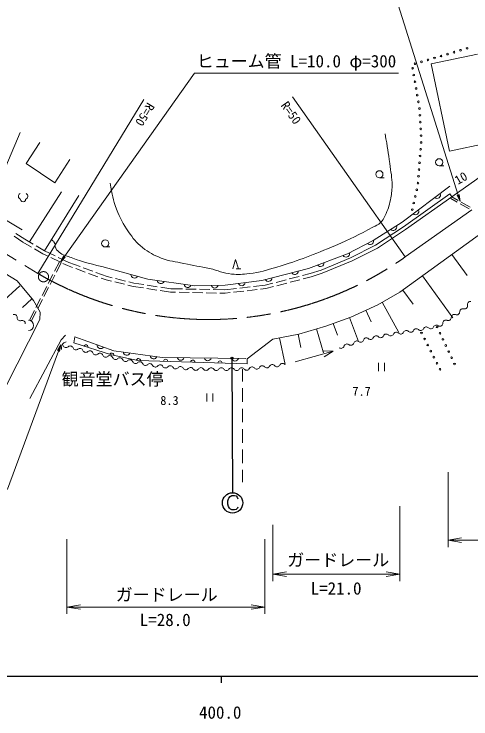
# Model space of a CAD drawing. Units: millimetres, scale not verified. Extents: x 40000 to 680000, y 20000 to 380000.
# Drawn here: x 437522 to 504724, y 198715 to 302415 of the extents above; entities that cross this region are included whole.
import ezdxf
from ezdxf.enums import TextEntityAlignment as Align

# ---------------------------------------------------------------- set-up
doc = ezdxf.new("R2010")
doc.units = ezdxf.units.MM
doc.header["$LTSCALE"] = 1000
doc.linetypes.add('CHAIN', pattern=[18.5, 12, -1.5, 3.5, -1.5])
for name, color, linetype, lineweight in [('M-BMK', 2, 'CHAIN', 13), ('M-STR-HTXT', 7, 'Continuous', 13), ('M-STR-STRC', 7, 'Continuous', 25), ('M-TTL-BAND', 7, 'Continuous', 25), ('M-WORK', 1, 'Continuous', 13)]:
    doc.layers.add(name, color=color, linetype=linetype, lineweight=lineweight)
doc.styles.add('ＭＳ ゴシック', font='')
doc.styles.get('ＭＳ ゴシック').set_extended_font_data('MS Gothic')

# ---------------------------------------------------------------- blocks, each defined once
blk = doc.blocks.new('open_arrow')
at = {"color": 0, "linetype": 'Continuous', "lineweight": -2}
blk.add_lwpolyline([(7.5, 1.25), (0, 0), (7.5, -1.25)], dxfattribs=at)

msp = doc.modelspace()

# ---------------------------------------------------------------- linework, layer by layer
at = {"layer": 'M-BMK'}
for p, q in [((495065, 266689), (515071, 280779)), ((423303, 275045), (440993, 264261))]:
    msp.add_line(p, q, dxfattribs=at)
msp.add_circle((441846, 263775), 750, dxfattribs=at)
msp.add_arc((466143, 307475), 50000, 239.80127, 305.3405, dxfattribs=at)
at = {"layer": 'M-STR-HTXT'}
for p, q in [((440993, 264261), (456606, 289871)), ((495065, 266689), (478467, 290254)), ((501359, 235000), (501359, 224000)), ((494280, 230000), (494280, 219000)), ((475607, 227270), (475607, 219000)), ((445303, 225175), (445303, 214175)), ((474405, 225175), (474405, 214175)), ((501359, 225000), (532728, 225000)), ((475607, 220000), (494280, 220000)), ((445303, 215175), (474405, 215175))]:
    msp.add_line(p, q, dxfattribs=at)
for points in [[(503138, 274849), (491469, 311899), (461469, 311899)], [(444326, 265918), (464057, 293740), (494057, 293740)], [(444399, 253775), (436551, 232527), (407801, 232527)]]:
    msp.add_lwpolyline(points, dxfattribs=at)
at = {"layer": 'M-STR-STRC'}
for p, q in [((469574, 251777), (469644, 232030)), ((469129, 231211), (469301, 231444)), ((469301, 231444), (469533, 231603)), ((469533, 231603), (469952, 231606)), ((469952, 231606), (470195, 231528)), ((470195, 231528), (470360, 231363)), ((470360, 231363), (470448, 231110)), ((468970, 230783), (469048, 231110)), ((468970, 230287), (468970, 230783)), ((469041, 229970), (468970, 230287)), ((469048, 231110), (469129, 231211)), ((469210, 229717), (469041, 229970)), ((469368, 229555), (469210, 229717)), ((469544, 229470), (469368, 229555)), ((469955, 229470), (469544, 229470)), ((470198, 229548), (469955, 229470)), ((470363, 229720), (470198, 229548)), ((470438, 229872), (470363, 229720))]:
    msp.add_line(p, q, dxfattribs=at)
for centre, radius in [((469574, 251777), 150), ((469664, 230497), 1500), ((469664, 230497), 1500)]:
    msp.add_circle(centre, radius, dxfattribs=at)
at = {"layer": 'M-TTL-BAND'}
for p, q in [((40000, 205000), (579000, 205000)), ((468000, 205000), (468000, 204000))]:
    msp.add_line(p, q, dxfattribs=at)
at = {"layer": 'M-WORK'}
for p, q in [((505674, 296512), (498876, 295073)), ((498876, 295073), (501589, 282259)), ((501589, 282259), (508387, 283698)), ((500059, 280087), (500759, 280087)), ((491264, 278325), (491964, 278325)), ((439787, 268890), (444494, 276272)), ((501617, 275948), (501907, 275540)), ((442008, 267603), (447027, 275744)), ((501760, 275279), (502723, 274738)), ((501907, 275540), (502863, 275003)), ((503159, 274493), (504467, 273758)), ((503299, 274758), (504606, 274024)), ((437536, 269723), (438818, 268873)), ((437801, 270147), (439081, 269298)), ((438818, 268873), (440079, 268143)), ((439081, 269298), (440328, 268576)), ((440512, 267892), (441773, 267161)), ((440761, 268325), (442008, 267603)), ((442008, 267603), (443570, 266842)), ((450926, 268151), (451626, 268151)), ((441773, 267161), (442455, 266829)), ((442905, 266610), (444253, 265953)), ((444019, 266623), (445581, 265863)), ((501936, 267039), (504171, 263955)), ((443469, 264568), (444194, 265982)), ((443736, 264431), (444461, 265845)), ((444703, 265734), (445385, 265402)), ((445581, 265863), (447221, 265260)), ((469693, 264930), (470113, 266330)), ((470113, 266330), (470533, 264930)), ((445385, 265402), (446111, 265135)), ((446581, 264962), (447988, 264445)), ((447690, 265087), (449098, 264569)), ((470883, 264930), (470183, 264930)), ((481085, 264241), (482715, 264753)), ((442556, 262788), (443240, 264123)), ((442823, 262652), (443507, 263986)), ((448458, 264272), (449865, 263754)), ((449567, 264397), (451206, 263794)), ((450335, 263582), (451061, 263315)), ((451206, 263794), (451961, 263612)), ((452447, 263495), (453905, 263143)), ((478008, 263442), (479460, 263819)), ((479944, 263945), (481085, 264241)), ((480059, 263458), (481223, 263760)), ((481223, 263760), (482865, 264276)), ((497619, 263910), (502089, 257743)), ((438344, 262442), (435584, 259885)), ((451061, 263315), (451839, 263127)), ((452325, 263010), (453784, 262658)), ((454270, 262541), (455048, 262353)), ((454391, 263026), (455145, 262844)), ((455145, 262844), (456615, 262617)), ((457110, 262541), (458592, 262311)), ((472733, 262323), (474447, 262518)), ((474447, 262518), (475589, 262814)), ((476072, 262940), (477524, 263316)), ((476187, 262453), (477639, 262830)), ((478123, 262955), (479575, 263332)), ((441643, 261009), (442328, 262344)), ((441910, 260872), (442595, 262207)), ((455048, 262353), (456545, 262122)), ((457039, 262045), (458522, 261816)), ((459016, 261740), (460513, 261509)), ((459086, 262235), (460557, 262008)), ((460513, 261509), (461286, 261493)), ((460557, 262008), (462296, 261972)), ((461786, 261483), (463286, 261452)), ((462796, 261962), (464296, 261932)), ((463786, 261442), (465285, 261411)), ((464796, 261921), (466295, 261891)), ((465785, 261401), (467285, 261371)), ((466795, 261881), (468535, 261845)), ((467785, 261360), (468558, 261345)), ((468535, 261845), (470249, 262040)), ((468558, 261345), (469313, 261430)), ((469810, 261487), (471300, 261656)), ((470746, 262097), (472236, 262266)), ((471797, 261713), (473287, 261882)), ((473784, 261939), (474539, 262025)), ((474539, 262025), (475703, 262327)), ((494729, 261816), (496225, 259751)), ((440134, 260510), (438754, 259231)), ((440731, 259229), (441415, 260564)), ((440998, 259092), (441682, 260427)), ((491650, 260016), (494143, 255568)), ((439777, 257370), (440503, 258784)), ((440044, 257233), (440770, 258647)), ((489274, 258859), (490063, 257143)), ((486866, 257767), (488166, 254220)), ((484450, 256882), (485083, 255157)), ((479322, 255324), (479717, 253370)), ((482004, 256092), (483027, 252562)), ((446445, 254941), (446296, 254027)), ((476587, 254770), (477378, 250863)), ((478866, 251259), (484460, 252842)), ((484460, 252842), (482894, 252867)), ((484460, 252842), (483140, 252001)), ((471834, 251697), (471814, 250978)), ((491123, 251099), (491123, 249899)), ((492023, 249899), (492023, 251099)), ((471145, 250169), (471145, 248355)), ((471145, 247355), (471146, 245355)), ((465869, 246613), (465869, 245413)), ((466769, 245413), (466769, 246613)), ((471146, 244355), (471146, 242355)), ((471146, 241355), (471146, 239355)), ((471147, 238355), (471147, 236355)), ((471147, 235355), (471147, 233542))]:
    msp.add_line(p, q, dxfattribs=at)
for points in [[(289559, 316108), (315460, 319158), (320344, 319411), (327990, 318848), (333291, 318003), (338897, 316244), (348501, 311776), (377596, 297528), (405179, 282804), (421925, 272953), (437985, 263162), (440372, 260253), (441334, 258541), (441287, 257485), (436303, 247634)], [(501907, 275540), (512591, 283071), (516743, 285956), (520003, 287856), (522817, 289123), (525702, 290154), (527969, 290796), (529580, 291140), (530969, 291328)], [(438410, 285012), (433587, 273730), (438688, 270669)], [(532728, 284650), (528283, 283778), (525281, 282746), (522607, 281480), (519323, 279603), (510082, 272942), (494280, 261491), (491017, 259661), (487041, 257832), (483394, 256495), (479430, 255346), (475607, 254572), (471834, 251697)], [(441287, 283520), (439293, 280448), (443538, 277610), (445720, 281034)], [(451331, 265055), (457195, 263413), (464114, 262451), (468594, 262545), (473965, 263225), (480813, 265008), (486560, 267119), (490359, 269113), (494628, 271810), (501641, 277087)], [(482674, 264738), (487024, 266543), (490711, 268421), (494820, 271122), (501617, 275948)], [(482865, 264276), (487233, 266088), (490963, 267988), (495102, 270709), (501907, 275540)], [(439834, 245853), (444443, 254496), (445100, 255199)], [(446445, 254941), (452199, 252893), (459313, 251908), (471603, 251752)], [(471814, 250978), (455725, 251447), (451831, 252268), (446296, 254027)]]:
    msp.add_lwpolyline(points, dxfattribs=at)
for centre, radius in [((501286, 296529), 125), ((502245, 296812), 125), ((503204, 297096), 125), ((504163, 297380), 125), ((498410, 295677), 125), ((499368, 295961), 125), ((500327, 296245), 125), ((496156, 294437), 125), ((496492, 295109), 125), ((497451, 295393), 125), ((496324, 293451), 125), ((496492, 292465), 125), ((496660, 291480), 125), ((496828, 290494), 125), ((496996, 289508), 125), ((497158, 288522), 125), ((497218, 287523), 125), ((497279, 286525), 125), ((497339, 285527), 125), ((497400, 284529), 125), ((497404, 283531), 125), ((497326, 282534), 125), ((497248, 281537), 125), ((500059, 280612), 525), ((497170, 280540), 125), ((491264, 278850), 525), ((497092, 279543), 125), ((497015, 278546), 125), ((496937, 277549), 125), ((496766, 276567), 125), ((496541, 275592), 125), ((496316, 274618), 125), ((496092, 273643), 125), ((450926, 268676), 525), ((499756, 256368), 125), ((497458, 255502), 125), ((500182, 255464), 125), ((497913, 254612), 125), ((500608, 254559), 125), ((498368, 253721), 125), ((501033, 253654), 125), ((498823, 252831), 125), ((499278, 251940), 125), ((501459, 252749), 125), ((499732, 251049), 125), ((501885, 251844), 125), ((502310, 250939), 125), ((500187, 250159), 125)]:
    msp.add_circle(centre, radius, dxfattribs=at)
for centre, radius, start, end in [((438567, 275616), 419, 113.44836, 257.2818), ((439129, 275616), 419, 282.7182, 66.55164), ((499747, 275803), 512, 229.64215, 24.28138), ((438848, 275185), 374, 176.52859, 3.47141), ((496551, 273398), 512, 229.64215, 24.28138), ((493293, 271099), 512, 224.96787, 19.6071), ((489901, 268999), 512, 220.36599, 15.00522), ((486363, 267167), 512, 212.85104, 7.49027), ((482609, 265787), 512, 212.85104, 7.49027), ((478805, 264601), 512, 207.2693, 1.90854), ((455213, 264085), 512, 177.03814, 331.67737), ((474934, 263594), 512, 207.2693, 1.90854), ((459103, 263261), 512, 184.76793, 339.40716), ((463065, 262711), 512, 184.76793, 339.40716), ((467036, 262625), 512, 193.88012, 348.51935), ((471005, 262964), 512, 199.89776, 354.537), ((503771, 259484), 452, 260.77874, 13.06868), ((504651, 259688), 452, 80.77874, 193.06868), ((437516, 257784), 452, 357.14805, 109.438), ((502287, 257779), 452, 67.94461, 180.23456), ((502626, 258616), 452, 247.94461, 0.23456), ((503529, 258620), 452, 67.94461, 180.23456), ((438418, 257739), 452, 177.14805, 289.438), ((438718, 256888), 452, 357.14805, 109.438), ((439617, 256612), 775, 272.79348, 88.36397), ((501045, 256939), 452, 67.94461, 180.23456), ((501384, 257776), 452, 247.94461, 0.23456), ((498170, 255941), 452, 43.92562, 156.21557), ((498821, 256567), 452, 223.92562, 336.21557), ((499647, 256203), 452, 43.92562, 156.21557), ((500142, 256935), 452, 247.94461, 0.23456), ((492263, 254892), 452, 43.92562, 156.21557), ((492913, 255518), 452, 223.92562, 336.21557), ((493739, 255154), 452, 43.92562, 156.21557), ((494390, 255780), 452, 223.92562, 336.21557), ((495216, 255416), 452, 43.92562, 156.21557), ((495867, 256043), 452, 223.92562, 336.21557), ((496693, 255679), 452, 43.92562, 156.21557), ((497344, 256305), 452, 223.92562, 336.21557), ((445399, 253295), 916, 104.42348, 195.06365), ((487920, 253880), 452, 51.25254, 163.54249), ((488485, 254584), 452, 231.25254, 343.54249), ((489351, 254328), 452, 51.25254, 163.54249), ((489959, 254994), 452, 223.92562, 336.21557), ((490786, 254629), 452, 43.92562, 156.21557), ((491436, 255256), 452, 223.92562, 336.21557), ((445156, 253803), 452, 200.12622, 312.41617), ((445766, 253136), 452, 20.12622, 132.41617), ((446614, 253447), 452, 200.12622, 312.41617), ((447223, 252780), 452, 20.12622, 132.41617), ((448091, 253456), 300, 342.36992, 162.36992), ((450251, 253706), 512, 173.08576, 327.72499), ((485622, 253687), 452, 231.25254, 343.54249), ((486489, 253431), 452, 51.25254, 163.54249), ((487054, 254135), 452, 231.25254, 343.54249), ((448071, 253091), 452, 200.12622, 312.41617), ((448680, 252424), 452, 20.12622, 132.41617), ((449528, 252735), 452, 200.12622, 312.41617), ((450137, 252068), 452, 20.12622, 132.41617), ((450985, 252379), 452, 200.12622, 312.41617), ((451594, 251712), 452, 20.12622, 132.41617), ((451905, 252252), 300, 348.09395, 168.09395), ((454089, 252745), 512, 184.79724, 339.43648), ((458051, 252196), 512, 184.79724, 339.43648), ((452435, 252042), 452, 202.69234, 314.98229), ((453073, 251403), 452, 22.69234, 134.98229), ((453906, 251751), 452, 202.69234, 314.98229), ((454545, 251113), 452, 22.69234, 134.98229), ((455378, 251461), 452, 202.69234, 314.98229), ((455821, 251444), 300, 358.33004, 178.33004), ((456016, 250822), 452, 22.69234, 134.98229), ((456850, 251171), 452, 202.69234, 314.98229), ((457488, 250532), 452, 22.69234, 134.98229), ((459820, 251327), 300, 358.33004, 178.33004), ((462024, 251986), 512, 191.95147, 346.5907), ((463818, 251211), 300, 358.33004, 178.33004), ((466024, 251935), 512, 191.95147, 346.5907), ((467816, 251094), 300, 358.33004, 178.33004), ((470024, 251884), 512, 191.95147, 346.5907), ((477000, 250573), 452, 40.44901, 152.73896), ((458300, 250925), 452, 208.97743, 321.26737), ((459004, 250360), 452, 28.97743, 141.26737), ((459794, 250797), 452, 208.97743, 321.26737), ((460499, 250232), 452, 28.97743, 141.26737), ((461289, 250670), 452, 208.97743, 321.26737), ((461993, 250105), 452, 28.97743, 141.26737), ((462783, 250542), 452, 208.97743, 321.26737), ((463488, 249977), 452, 28.97743, 141.26737), ((464259, 250446), 452, 213.71373, 326.00368), ((465007, 249942), 452, 33.71373, 146.00368), ((465759, 250443), 452, 213.71373, 326.00368), ((466507, 249938), 452, 33.71373, 146.00368), ((467259, 250439), 452, 213.71373, 326.00368), ((468007, 249934), 452, 33.71373, 146.00368), ((468759, 250435), 452, 213.71373, 326.00368), ((469507, 249930), 452, 33.71373, 146.00368), ((470259, 250432), 452, 213.71373, 326.00368), ((471007, 249927), 452, 33.71373, 146.00368), ((471727, 250470), 452, 220.44901, 332.73896), ((472529, 250057), 452, 40.44901, 152.73896), ((473217, 250643), 452, 220.44901, 332.73896), ((474019, 250229), 452, 40.44901, 152.73896), ((474707, 250815), 452, 220.44901, 332.73896), ((475510, 250401), 452, 40.44901, 152.73896), ((476197, 250987), 452, 220.44901, 332.73896)]:
    msp.add_arc(centre, radius, start, end, dxfattribs=at)
for points, knots in [([(451651, 277536), (451950, 275784), (452050, 275163), (452601, 273736), (453132, 272360), (453524, 271609), (454360, 270394), (455044, 269399), (455455, 268823), (456400, 268072), (457373, 267298), (458026, 266986), (459180, 266524), (460414, 266029), (461188, 265999), (462487, 265715), (463964, 265391), (464811, 265305), (466286, 264976), (467558, 264692), (468226, 264294), (469523, 264167), (470535, 264067), (471116, 264118), (472126, 264237), (473739, 264426), (474618, 264720), (476172, 265187), (479624, 266223), (481507, 266986), (484827, 268388), (487024, 269316), (488210, 269942), (490315, 271062), (490767, 271302), (491066, 271383), (491441, 271731), (491799, 272062), (491902, 272344), (492110, 272786), (492510, 273640), (492705, 274147), (492884, 275073), (493041, 275888), (493122, 276354), (493130, 277184), (493142, 278455), (492937, 279159), (492778, 280420), (492563, 282131), (492460, 282690), (492110, 284783)], [0, 0, 0, 0, 1, 1, 1, 2, 2, 2, 3, 3, 3, 4, 4, 4, 5, 5, 5, 6, 6, 6, 7, 7, 7, 8, 8, 8, 9, 9, 9, 10, 10, 10, 11, 11, 11, 12, 12, 12, 13, 13, 13, 14, 14, 14, 15, 15, 15, 16, 16, 16, 17, 17, 17, 17]), ([(443002, 269215), (443181, 269109), (443258, 269038), (443383, 268887), (443620, 268601), (443479, 268306), (443641, 267972), (443817, 267611), (444047, 267486), (444368, 267245), (444901, 266846), (445320, 266831), (445940, 266588), (447978, 265789), (448772, 265679), (451331, 265055)], [0, 0, 0, 0, 1, 1, 1, 2, 2, 2, 3, 3, 3, 4, 4, 4, 5, 5, 5, 5])]:
    msp.add_open_spline(points, degree=3, knots=knots, dxfattribs=at)

# ---------------------------------------------------------------- block references
at = {"layer": 'M-STR-HTXT'}
for p, xscale, yscale, rotation in [((503138, 274849), 133, 133, 107.5), ((444326, 265918), 133, 133, 54.7), ((444399, 253775), 133, 133, 249.7), ((494280, 220000), 267, 267, 180), ((474405, 215175), 267, 267, 180)]:
    msp.add_blockref('open_arrow', p, dxfattribs=dict(at, xscale=xscale, yscale=yscale, rotation=rotation))
at = {"layer": 'M-STR-HTXT', "xscale": 267, "yscale": 267}
for p in [(501359, 225000), (475607, 220000), (445303, 215175)]:
    msp.add_blockref('open_arrow', p, dxfattribs=at)

# ---------------------------------------------------------------- texts
at = {"layer": 'M-STR-HTXT', "style": 'ＭＳ ゴシック'}
for s, p in [('ヒューム管 L=10.0 φ=300', (479057, 295490)), ('ガードレール', (485208, 222098)), ('ガードレール', (459969, 216999))]:
    msp.add_text(s, height=1833, dxfattribs=at).set_placement(p, align=Align.MIDDLE_CENTER)
for rotation, p in [(238.631, (456775, 287646)), (305.157, (478271, 287892))]:
    msp.add_text('R=50', height=1320, rotation=rotation, dxfattribs=at).set_placement(p, align=Align.MIDDLE_CENTER)
for s, p in [('L=21.0', (484891, 216452)), ('L=28.0', (459758, 211828))]:
    msp.add_text(s, height=1833, dxfattribs=at).set_placement(p, align=Align.BOTTOM_CENTER)
at = {"layer": 'M-TTL-BAND', "style": 'ＭＳ ゴシック'}
msp.add_text('400.0', height=1833, dxfattribs=at).set_placement((467844, 198195), align=Align.BOTTOM_CENTER)
at = {"layer": 'M-WORK', "style": 'ＭＳ ゴシック'}
msp.add_text('10', height=1320, rotation=30.174, dxfattribs=at).set_placement((503253, 278289), align=Align.MIDDLE_CENTER)
for s, height, p in [('観音堂バス停', 1833, (452013, 248706)), ('7.7', 1320, (488640, 246918)), ('8.3', 1320, (460380, 245572))]:
    msp.add_text(s, height=height, dxfattribs=at).set_placement(p, align=Align.MIDDLE_CENTER)

doc.saveas('drawing.dxf')
